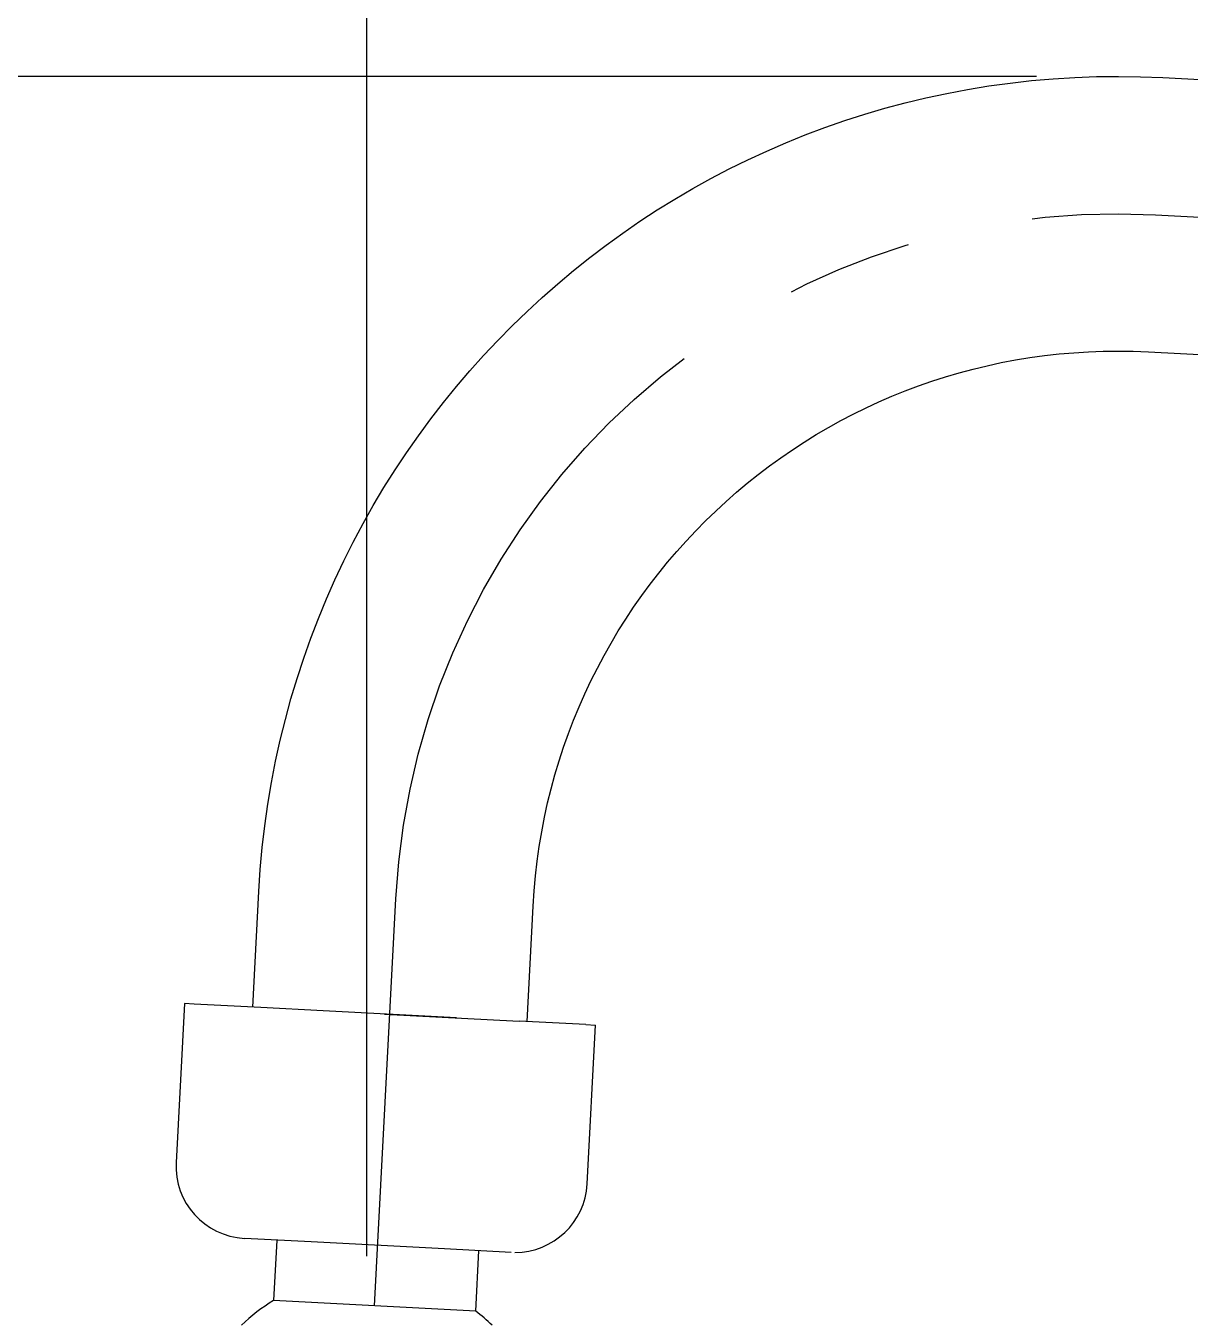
# Model space of a CAD drawing. Extents: x -4069 to -3649, y -4303 to -3709.
# Drawn here: x -3824.85 to -3808.74, y -3904.49 to -3886.61 of the extents above; entities that cross this region are included whole.
import ezdxf

# ---------------------------------------------------------------- set-up
doc = ezdxf.new("R2010")
doc.units = 0
doc.header["$LTSCALE"] = 7
doc.linetypes.add('CENTER', pattern=[2, 1.25, -0.25, 0.25, -0.25])
for name, color, linetype in [('6', 7, 'CONTINUOUS'), ('CL', 1, 'CENTER'), ('DIM', 2, 'CONTINUOUS')]:
    doc.layers.add(name, color=color, linetype=linetype)

msp = doc.modelspace()

# ---------------------------------------------------------------- linework, layer by layer
at = {"layer": '6', "color": 7, "linetype": 'Continuous'}
for p, q in [((-3809.11743, -3887.32705), (-3757.58037, -3890.02799)), ((-3809.31631, -3891.12184), (-3757.77924, -3893.82278)), ((-3821.70766, -3900.18575), (-3821.62392, -3898.58794)), ((-3817.91287, -3900.38462), (-3817.82913, -3898.78682)), ((-3822.65388, -3900.13616), (-3822.76902, -3902.33314)), ((-3822.52009, -3900.14317), (-3822.65388, -3900.13616)), ((-3821.5976, -3900.19152), (-3822.52009, -3900.14317)), ((-3820.73276, -3900.23684), (-3821.5976, -3900.19152)), ((-3818.88777, -3900.33353), (-3820.73276, -3900.23684)), ((-3819.8864, -3900.2812), (-3818.02293, -3900.37886)), ((-3817.10044, -3900.4272), (-3818.02293, -3900.37886)), ((-3817.10044, -3900.4272), (-3816.96664, -3900.43421)), ((-3817.08178, -3902.6312), (-3816.96664, -3900.43421)), ((-3820.90023, -3903.43245), (-3821.82273, -3903.38411)), ((-3821.37582, -3903.40753), (-3821.41965, -3904.24386)), ((-3819.05524, -3903.52915), (-3820.90023, -3903.43245)), ((-3818.13275, -3903.57749), (-3819.05524, -3903.52915)), ((-3818.62349, -3904.3904), (-3818.57966, -3903.55407)), ((-3818.62349, -3904.3904), (-3821.41965, -3904.24386))]:
    msp.add_line(p, q, dxfattribs=at)
at = {"layer": '6', "color": 7, "linetype": 'Continuous', "extrusion": (0, 0, -1)}
for radius in [11.9, 8.1]:
    msp.add_arc((3809.74023, -3899.21074), radius, 3, 93, dxfattribs=at)
at = {"layer": '6', "color": 7, "linetype": 'Continuous'}
for centre, radius, start, end in [((-3821.77039, -3902.38548), 1, 177, 267), ((-3818.08041, -3902.57886), 1, 270, 357), ((-3820.12997, -3906.38553), 2.5, 121.055798, 133.946175), ((-3820.12997, -3906.38553), 2.5, 46.054307, 52.944202)]:
    msp.add_arc(centre, radius, start, end, dxfattribs=at)
at = {"layer": 'CL'}
for p, q in [((-3809.21687, -3889.22444), (-3757.67981, -3891.92539)), ((-3820.02157, -3904.31713), (-3819.72653, -3898.68738))]:
    msp.add_line(p, q, dxfattribs=at)
at = {"layer": 'CL', "extrusion": (0, 0, -1)}
msp.add_arc((3809.74023, -3899.21074), 10, 3, 93, dxfattribs=at)
at = {"layer": 'DIM'}
for p, q in [((-3820.12997, -3903.62973), (-3820.12997, -3872.05772)), ((-3810.86583, -3887.3114), (-3864.57392, -3887.3114))]:
    msp.add_line(p, q, dxfattribs=at)

doc.saveas('drawing.dxf')
